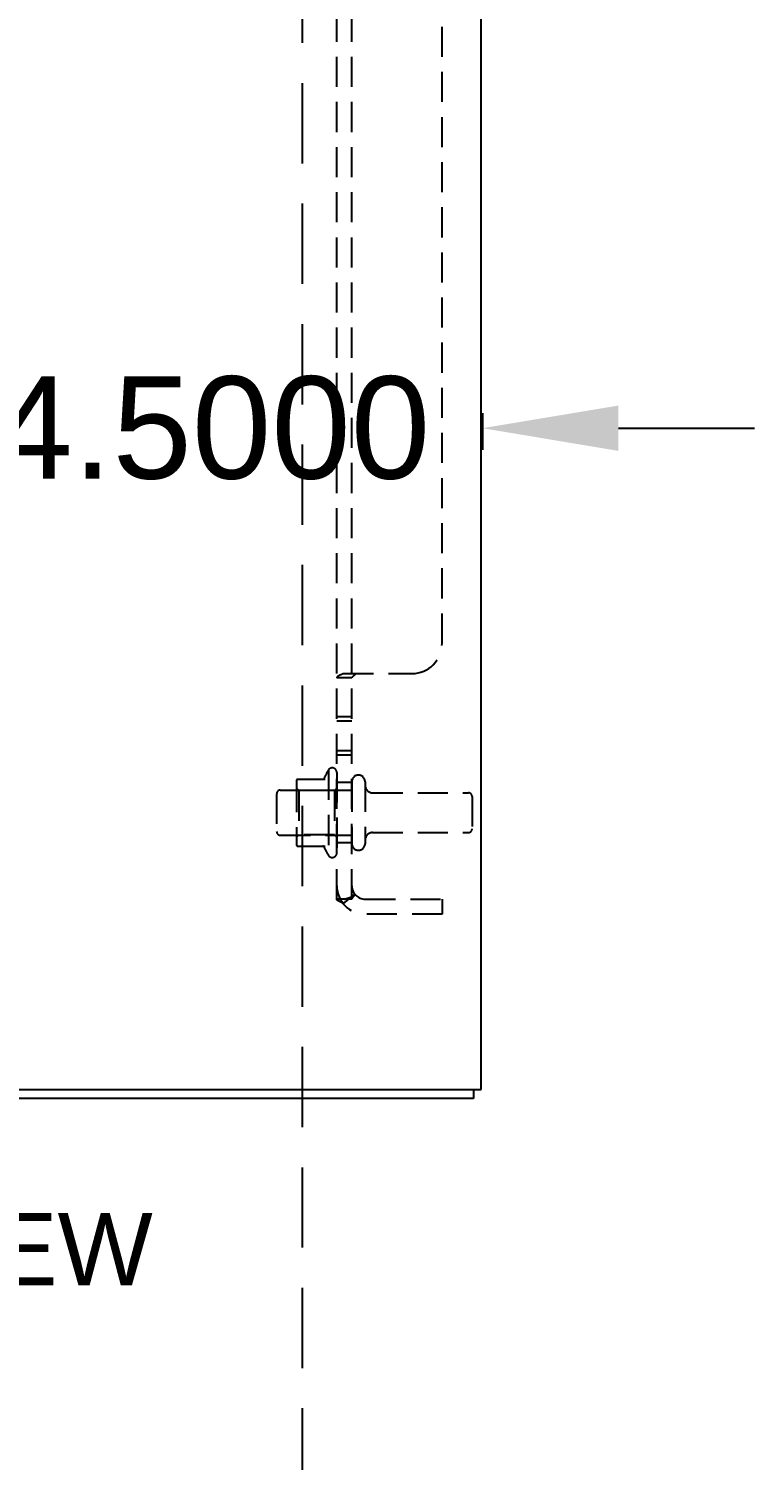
# Model space of a CAD drawing. Header units: inches. Extents: x 0 to 183, y 0 to 117.
# Drawn here: x 89.23 to 95.26, y 28.37 to 40.26 of the extents above; entities that cross this region are included whole.
import ezdxf
from ezdxf.enums import TextEntityAlignment as Align

# ---------------------------------------------------------------- set-up
doc = ezdxf.new("R2010")
doc.units = ezdxf.units.IN
doc.header["$MEASUREMENT"] = 0
doc.linetypes.add('HIDDEN', pattern=[0.375, 0.25, -0.125])
doc.linetypes.add('HIDDEN2', pattern=[0.1875, 0.125, -0.0625])
for name, color, linetype in [('DEFAULT_2', 8, 'HIDDEN'), ('DIMENSIONS', 7, 'Continuous'), ('SUBPANEL', 7, 'Continuous')]:
    doc.layers.add(name, color=color, linetype=linetype)
doc.layers.add('MidPoint', color=210, linetype='HIDDEN2', plot=False)
doc.styles.add('Fields', font='simplex.shx', dxfattribs={"height": 0.185})
doc.styles.get("Standard").update_dxf_attribs({"font": 'arial.ttf'})
doc.dimstyles.get("Standard").update_dxf_attribs({"dimtxt": 0.18, "dimasz": 0.18, "dimexe": 0.18, "dimexo": 0.0625, "dimgap": 0.09, "dimtad": 0, "dimtih": 1, "dimtoh": 1, "dimdec": 4, "dimzin": 0, "dimdsep": 46, "dimtxsty": 'Standard', "dimcen": 0.09, "dimadec": 0, "dimazin": 0, "dimtfac": 1, "dimtdec": 4, "dimtofl": 0, "dimtmove": 0, "dimatfit": 3, "dimfxl": 1, "dimtolj": 1, "dimtzin": 0, "dimarcsym": 0})

# ---------------------------------------------------------------- blocks, each defined once
blk = doc.blocks.new('RG_Master_Ver_4_2_2')
at = {"layer": 'MidPoint'}
blk.add_line((17.1412, 8.956), (17.1412, 1.581), dxfattribs=at)
at = {"style": 'Fields'}
for tag, p in [('DESCRIPTION_3', (13.1158, 1.307)), ('DRN_3', (15.4724, 1.307)), ('CHK_3', (16.5293, 1.307)), ('APP_3', (17.5522, 1.307)), ('DATE_3', (18.8294, 1.307)), ('DRAWING_DESC', (32.2295, 1.2455)), ('CUSTOMER', (28.9966, 1.2135)), ('DESCRIPTION_2', (13.1158, 0.9513)), ('DRN_2', (15.4724, 0.9513)), ('CHK_2', (16.5293, 0.9513)), ('APP_2', (17.5522, 0.9513)), ('DATE_2', (18.8294, 0.9513)), ('DRAWING_#', (32.125, 0.8944)), ('SIZE', (30.7145, 0.8944)), ('REV', (33.5429, 0.8944)), ('DESCRIPTION_1', (13.1158, 0.5956)), ('DRN_1', (15.4724, 0.5956)), ('CHK_1', (16.5293, 0.5956)), ('APP_1', (17.5522, 0.5956)), ('DATE_1', (18.8294, 0.5956)), ('PROJECT_#', (28.9813, 0.5809)), ('DRN_BY', (30.875, 0.5245)), ('CHK_BY', (31.7615, 0.5245)), ('APP_BY', (32.75, 0.5245)), ('SCALE', (33.6518, 0.5245)), ('PROJECT_NAME', (29.021, 0.1759)), ('SHEETNUM', (32.7527, 0.1759)), ('TTL_SHTS', (33.5471, 0.1759))]:
    blk.add_attdef(tag, text='', height=0.125, dxfattribs=at).set_placement(p, align=Align.CENTER)
at = {"style": 'Fields', "flags": 9}
blk.add_attdef('WD_TB', (9.9529, 0.1939), '', height=0.0638, dxfattribs=at)
blk = doc.blocks.new('*D48')
at = {"color": 0, "lineweight": -2, "transparency": 16777216}
for p, q in [((88.5, 37.068), (88.5, 36.763)), ((93, 37.068), (93, 36.763)), ((87.37, 36.943), (86.24, 36.943)), ((94.13, 36.943), (95.26, 36.943))]:
    blk.add_line(p, q, dxfattribs=at)
at = {"color": 0, "transparency": 16777216}
for points in [[(87.37, 37.131), (87.37, 36.754), (88.5, 36.943)], [(94.13, 37.131), (94.13, 36.754), (93, 36.943)]]:
    blk.add_solid(points, dxfattribs=at)
at = {"layer": 'Defpoints', "color": 0, "transparency": 16777216}
for p in [(88.5, 37.13), (93, 37.13), (93, 36.943)]:
    blk.add_point(p, dxfattribs=at)
at = {"color": 0, "transparency": 16777216, "insert": (90.75, 36.943), "char_height": 0.85, "attachment_point": 5}
blk.add_mtext('\\A1;4.5000', dxfattribs=at)

msp = doc.modelspace()

# ---------------------------------------------------------------- linework, layer by layer
at = {"color": 3, "linetype": 'Continuous'}
for p, q in [((92.98925, 31.44767), (92.98925, 67.29767)), ((80.98925, 31.44767), (92.98925, 31.44767)), ((92.92625, 31.37267), (81.05225, 31.37267))]:
    msp.add_line(p, q, dxfattribs=at)
at = {"color": 7, "linetype": 'Continuous'}
msp.add_line((92.92625, 31.44767), (92.92625, 31.37267), dxfattribs=at)
at = {"layer": 'DEFAULT_2', "color": 8, "linetype": 'HIDDEN'}
for p, q in [((91.71925, 34.1035), (91.71925, 33.39183)), ((91.78925, 34.0818), (91.78925, 33.41353)), ((91.31925, 33.93517), (91.91425, 33.93517)), ((91.45325, 34.00329), (91.45325, 33.49204)), ((91.47325, 33.93117), (91.45325, 33.95117)), ((91.46379, 34.02517), (91.69143, 34.02517)), ((91.76925, 33.93117), (91.47325, 33.93117)), ((91.47325, 33.93117), (91.47325, 33.56417)), ((91.76925, 33.93117), (91.78925, 33.95117)), ((91.76925, 33.93117), (91.76925, 33.56417)), ((91.91425, 34.00517), (91.91425, 33.49017)), ((92.02425, 34.00517), (92.02425, 33.49017)), ((92.08675, 33.91267), (92.88425, 33.91267)), ((91.28925, 33.90517), (91.28925, 33.59017)), ((92.91425, 33.88267), (92.91425, 33.61267)), ((91.31925, 33.56017), (91.91425, 33.56017)), ((91.47325, 33.56417), (91.45325, 33.54417)), ((91.76925, 33.56417), (91.47325, 33.56417)), ((91.76925, 33.56417), (91.78925, 33.54417)), ((92.08675, 33.58267), (92.88425, 33.58267)), ((91.46379, 33.47017), (91.69143, 33.47017))]:
    msp.add_line(p, q, dxfattribs=at)
for centre, radius, start, end in [((91.67272, 34.03517), 0.01, 270, 336.032072), ((92.31943, 33.74767), 0.69774, 149.336868, 156.032072), ((91.75089, 34.0818), 0.03836, 0, 145.550335), ((91.96925, 34.00517), 0.055, 0, 180), ((91.31925, 33.90517), 0.03, 90, 180), ((91.59445, 34.00329), 0.1412, 174.791949, 180), ((91.46379, 34.01517), 0.01, 90, 174.80617), ((92.08675, 33.97517), 0.0625, 180, 270), ((92.88425, 33.88267), 0.03, 0, 90), ((91.31925, 33.59017), 0.03, 180, 270), ((92.08675, 33.52017), 0.0625, 90, 180), ((92.88425, 33.61267), 0.03, 270, 0), ((91.59445, 33.49204), 0.1412, 180, 185.208051), ((91.46379, 33.48017), 0.01, 185.19383, 270), ((91.67272, 33.46017), 0.01, 23.967928, 90), ((92.31943, 33.74767), 0.69774, 203.967928, 210.663132), ((91.96925, 33.49017), 0.055, 180, 0), ((91.75089, 33.41353), 0.03836, 214.449665, 0)]:
    msp.add_arc(centre, radius, start, end, dxfattribs=at)
at = {"layer": 'SUBPANEL', "color": 8, "linetype": 'HIDDEN'}
for p, q in [((91.78925, 33.02892), (91.78925, 65.71642)), ((91.91425, 33.02892), (91.91425, 65.71642)), ((92.66425, 35.15392), (92.66425, 63.59142)), ((91.91425, 34.86857), (91.78925, 34.86857)), ((91.82157, 34.89253), (91.81488, 34.88973)), ((91.8432, 34.90392), (92.41425, 34.90392)), ((91.91434, 34.86981), (91.91425, 34.86857)), ((91.91425, 34.54337), (91.78925, 34.54337)), ((91.91425, 34.50688), (91.78925, 34.50688)), ((91.91425, 34.26237), (91.78925, 34.26237)), ((91.91425, 34.22588), (91.78925, 34.22588)), ((91.91425, 33.99767), (91.78925, 33.99767)), ((91.91425, 33.49767), (91.78925, 33.49767)), ((91.91425, 33.02892), (91.78925, 33.02892)), ((91.8432, 32.99038), (91.93975, 33.06977)), ((91.89612, 33.04074), (91.89449, 33.04007)), ((91.89772, 33.04141), (91.89612, 33.04074)), ((91.89926, 33.04208), (91.89772, 33.04141)), ((91.90076, 33.04274), (91.89926, 33.04208)), ((91.90221, 33.04339), (91.90076, 33.04274)), ((91.90362, 33.04404), (91.90221, 33.04339)), ((91.90498, 33.04468), (91.90362, 33.04404)), ((91.90631, 33.04532), (91.90498, 33.04468)), ((91.9076, 33.04596), (91.90631, 33.04532)), ((92.02625, 33.02892), (92.66425, 33.02892)), ((92.66425, 33.02892), (92.66425, 32.90392)), ((92.66425, 32.90392), (92.02625, 32.90392))]:
    msp.add_line(p, q, dxfattribs=at)
for points in [[(91.81488, 34.88973), (91.81161, 34.88832), (91.80846, 34.8869), (91.80551, 34.88548), (91.8027, 34.88403), (91.8, 34.88248), (91.7975, 34.88086), (91.79525, 34.87914), (91.79335, 34.8774), (91.79187, 34.87571), (91.79077, 34.87407), (91.79001, 34.87251), (91.78955, 34.87105), (91.78931, 34.86973), (91.78925, 34.86857)], [(91.79187, 34.87571), (91.79077, 34.87407), (91.79001, 34.87251)], [(91.8, 34.88248), (91.7975, 34.88086), (91.79525, 34.87915), (91.79335, 34.8774)], [(91.82823, 34.89537), (91.82494, 34.89394), (91.82157, 34.89253)], [(91.8432, 34.90392), (91.84144, 34.90251), (91.83936, 34.9011), (91.83698, 34.89967), (91.8343, 34.89824), (91.83137, 34.8968), (91.82823, 34.89537)], [(91.8432, 34.90392), (91.84144, 34.90251), (91.83936, 34.9011), (91.83697, 34.89967)], [(91.93975, 34.90392), (91.94011, 34.90229), (91.94029, 34.90073), (91.94029, 34.89923), (91.94011, 34.89777), (91.93977, 34.89635), (91.93925, 34.89495), (91.93853, 34.89354), (91.93761, 34.89213), (91.93646, 34.89069), (91.93514, 34.8893), (91.93378, 34.88804), (91.93231, 34.88682), (91.93067, 34.88556), (91.92892, 34.8843), (91.92711, 34.88305), (91.92527, 34.88179), (91.92347, 34.88054), (91.92171, 34.87926), (91.91999, 34.87792), (91.91842, 34.87654), (91.91709, 34.87517), (91.91602, 34.8738), (91.9152, 34.87244), (91.91465, 34.8711), (91.91434, 34.86981), (91.91425, 34.86857)], [(91.92171, 34.87926), (91.91999, 34.87792), (91.91842, 34.87654), (91.91709, 34.87517), (91.91602, 34.8738), (91.9152, 34.87244), (91.91465, 34.8711)], [(91.93378, 34.88804), (91.93231, 34.88682), (91.93067, 34.88556)], [(91.93925, 34.89495), (91.93853, 34.89354), (91.93761, 34.89213), (91.93646, 34.89069), (91.93514, 34.8893)], [(91.93975, 34.90392), (91.94011, 34.90229), (91.94029, 34.90073), (91.94029, 34.89923), (91.94011, 34.89777), (91.93977, 34.89635)], [(91.81821, 33.00593), (91.81161, 33.00881), (91.80846, 33.01022), (91.80551, 33.01162), (91.8027, 33.01305), (91.8, 33.01457), (91.7975, 33.01617), (91.79524, 33.01788), (91.79334, 33.01963), (91.79187, 33.02135), (91.79077, 33.02305), (91.79001, 33.02469), (91.78955, 33.02624), (91.78931, 33.02765), (91.78925, 33.02892)], [(91.8432, 32.99038), (91.84144, 32.99232), (91.83936, 32.99421), (91.83698, 32.99607), (91.8343, 32.99787), (91.83137, 32.99961), (91.82824, 33.00129), (91.82494, 33.0029), (91.82157, 33.00445), (91.81821, 33.00593)], [(91.85481, 33.02885), (91.85467, 33.02884), (91.85453, 33.02882), (91.85448, 33.02882), (91.85454, 33.02882), (91.8547, 33.02883), (91.85496, 33.02885), (91.85531, 33.02886), (91.85571, 33.02888), (91.85616, 33.02889), (91.85664, 33.0289), (91.85715, 33.02891), (91.85769, 33.02892)], [(91.89449, 33.04007), (91.89282, 33.0394), (91.89198, 33.03907), (91.89113, 33.03874), (91.89028, 33.03842), (91.88942, 33.03809), (91.88856, 33.03777), (91.8877, 33.03746), (91.88684, 33.03714), (91.88598, 33.03684), (91.88512, 33.03653), (91.88426, 33.03623), (91.88339, 33.03594), (91.88253, 33.03565), (91.88167, 33.03536), (91.88082, 33.03508), (91.87996, 33.0348), (91.87911, 33.03453), (91.87826, 33.03426), (91.87742, 33.034), (91.87657, 33.03375), (91.87574, 33.0335), (91.87491, 33.03326), (91.87408, 33.03302), (91.87327, 33.03279), (91.87246, 33.03256), (91.87165, 33.03234), (91.87086, 33.03213), (91.87008, 33.03192), (91.8693, 33.03172), (91.86854, 33.03153), (91.86778, 33.03134), (91.86702, 33.03115), (91.86628, 33.03097), (91.86554, 33.0308), (91.8648, 33.03064), (91.86408, 33.03047), (91.86335, 33.03032), (91.86264, 33.03016), (91.86192, 33.03002), (91.86122, 33.02988), (91.86052, 33.02974), (91.85982, 33.02961), (91.85914, 33.02949), (91.85848, 33.02938), (91.85783, 33.02927), (91.8572, 33.02917), (91.85662, 33.02908), (91.85608, 33.02901), (91.8556, 33.02894), (91.85521, 33.0289), (91.8549, 33.02886), (91.85481, 33.02885)], [(91.91817, 33.05185), (91.91827, 33.05192), (91.91829, 33.05193), (91.91824, 33.0519), (91.91811, 33.05181), (91.91791, 33.05168), (91.91764, 33.0515), (91.9173, 33.05129), (91.91692, 33.05105), (91.91649, 33.0508), (91.91604, 33.05052), (91.91557, 33.05024), (91.91507, 33.04995), (91.91456, 33.04966), (91.91404, 33.04936), (91.9135, 33.04906), (91.91296, 33.04876), (91.9124, 33.04845), (91.91184, 33.04815), (91.91126, 33.04784), (91.91068, 33.04753), (91.91008, 33.04722), (91.90948, 33.04691), (91.90886, 33.04659), (91.90824, 33.04628), (91.9076, 33.04596)], [(91.93231, 33.05638), (91.92892, 33.05273), (91.92711, 33.05076), (91.92527, 33.04872), (91.92347, 33.04664), (91.92171, 33.0445), (91.91999, 33.04226), (91.91842, 33.04002), (91.91709, 33.03786), (91.91602, 33.03579), (91.9152, 33.03384), (91.91465, 33.03204), (91.91434, 33.0304), (91.91425, 33.02892)], [(91.9147, 33.04918), (91.91514, 33.04953), (91.91557, 33.04987), (91.91599, 33.0502), (91.91639, 33.05052), (91.91677, 33.05081), (91.91714, 33.05109), (91.91747, 33.05134), (91.91776, 33.05155), (91.918, 33.05172), (91.91817, 33.05185)], [(91.93975, 33.06977), (91.94011, 33.06918), (91.94029, 33.06851), (91.94029, 33.06776), (91.94011, 33.06693), (91.93977, 33.06601), (91.93925, 33.06499), (91.93853, 33.06384), (91.93761, 33.06255), (91.93646, 33.06109), (91.93514, 33.05954), (91.93378, 33.058), (91.93231, 33.05638)]]:
    msp.add_lwpolyline(points, dxfattribs=at)
for centre, radius, start, end in [((92.41425, 35.15392), 0.25, 270, 0), ((92.02625, 33.14092), 0.237, 180, 270), ((92.02625, 33.14092), 0.112, 180, 270)]:
    msp.add_arc(centre, radius, start, end, dxfattribs=at)

# ---------------------------------------------------------------- block references
at = {"xscale": 5.339416058394161, "yscale": 5.339416058394161, "zscale": 5.339416058394161}
msp.add_blockref('RG_Master_Ver_4_2_2', (-0.0234, 0), dxfattribs=at)

# ---------------------------------------------------------------- texts
at = {"layer": 'DIMENSIONS', "color": 2, "linetype": 'Continuous', "insert": (86.67388, 30.42088), "char_height": 0.6, "width": 7.1553903, "attachment_point": 2, "line_spacing_factor": 0.9}
msp.add_mtext('RIGHT SIDE VIEW', dxfattribs=at)

# ---------------------------------------------------------------- dimensions: what is measured, and where the dimension line sits
at = {"color": 2}
dim = msp.add_linear_dim(base=(93, 36.94279), p1=(88.5, 37.13029), p2=(93, 37.13029), dimstyle='Standard', override={"dimtxt": 0.85, "dimasz": 1.13}, dxfattribs=at)
dim.commit()
dim.dimension.update_dxf_attribs({"geometry": '*D48', "text_midpoint": (90.75, 36.94279)})

doc.saveas('drawing.dxf')
